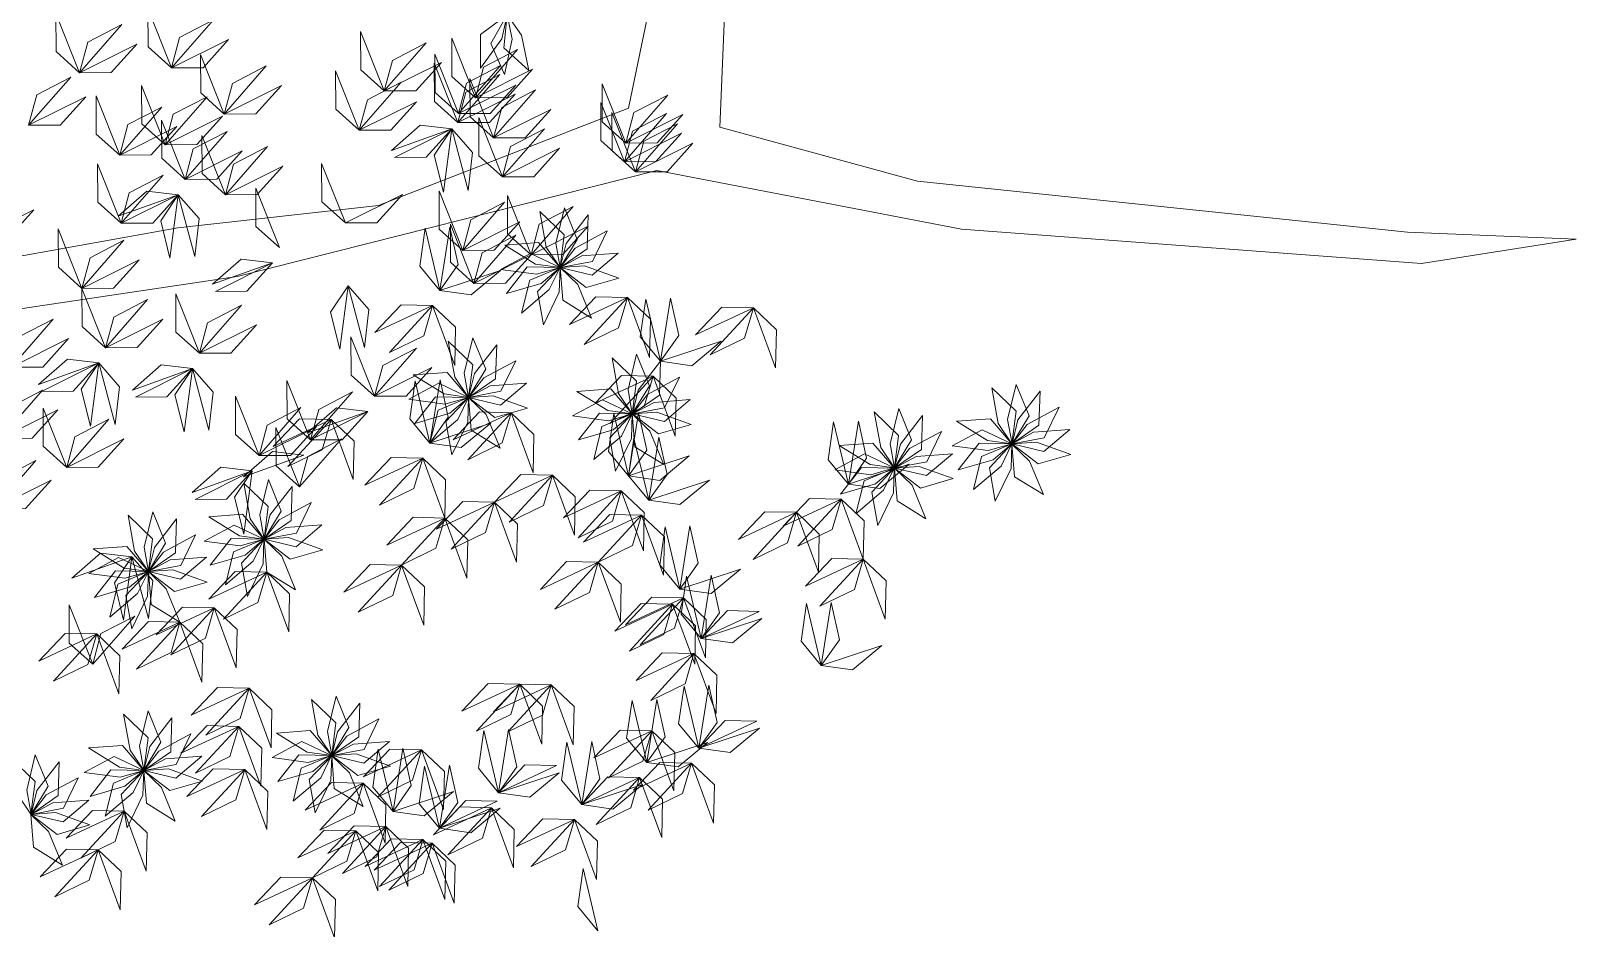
# Model space of a CAD drawing. Header units: inches. Extents: x -422522 to 22891, y -2973 to 414515.
# Drawn here: x 11390.6 to 11535.6, y 10952.1 to 11036.3 of the extents above; entities that cross this region are included whole.
import ezdxf

# ---------------------------------------------------------------- set-up
doc = ezdxf.new("R2010")
doc.units = ezdxf.units.IN
doc.header["$MEASUREMENT"] = 0
doc.layers.add('ARREDAMENTO', color=8, linetype='Continuous', lineweight=18)

msp = doc.modelspace()

# ---------------------------------------------------------------- linework, layer by layer
at = {"layer": 'ARREDAMENTO', "linetype": 'Continuous', "lineweight": 0}
msp.add_lwpolyline([(11379.44, 11008.72), (11409.93, 11013.25), (11449.3, 11023.18), (11477.93, 11017.68), (11521.09, 11014.47), (11535.61, 11016.76), (11519.77, 11017.41), (11473.79, 11022.18), (11455.24, 11027.26), (11456, 11045.99), (11459.77, 11067.48), (11469.42, 11091.62), (11474.62, 11113.05), (11477.92, 11123.02), (11466.54, 11091.74), (11453.89, 11064.84), (11448.45, 11037.64), (11446.65, 11029.06), (11423.19, 11019.92), (11404.35, 11017.81), (11378.18, 11013.11)], dxfattribs=at)
at = {"layer": 'ARREDAMENTO', "lineweight": 0}
for points in [[(11395.13, 11032.37), (11392.93, 11034.35), (11392.91, 11037.94), (11395.13, 11032.37)], [(11403.75, 11032.82), (11401.55, 11034.8), (11401.53, 11038.39), (11403.75, 11032.82)], [(11432.75, 11032.79), (11434.76, 11035.54), (11435.26, 11037.79), (11432.77, 11035.97), (11432.75, 11032.79)], [(11435, 11032.2), (11435.72, 11035.53), (11435.26, 11037.79), (11433.73, 11035.11), (11435, 11032.2)], [(11437.3, 11032.58), (11436.61, 11035.91), (11435.26, 11037.79), (11434.95, 11034.72), (11437.3, 11032.58)], [(11395.13, 11032.37), (11395.89, 11035.23), (11399.08, 11036.89), (11395.13, 11032.37)], [(11403.75, 11032.82), (11404.51, 11035.69), (11407.69, 11037.34), (11403.75, 11032.82)], [(11423.73, 11030.66), (11421.53, 11032.65), (11421.51, 11036.23), (11423.73, 11030.66)], [(11395.13, 11032.37), (11398.1, 11032.38), (11400.5, 11035.05), (11395.13, 11032.37)], [(11403.75, 11032.82), (11406.72, 11032.84), (11409.12, 11035.5), (11403.75, 11032.82)], [(11423.73, 11030.66), (11424.49, 11033.53), (11427.67, 11035.18), (11423.73, 11030.66)], [(11432.29, 11030.03), (11430.08, 11032.01), (11430.07, 11035.6), (11432.29, 11030.03)], [(11432.29, 11030.03), (11433.05, 11032.89), (11436.23, 11034.55), (11432.29, 11030.03)], [(11408.71, 11028.49), (11406.51, 11030.48), (11406.49, 11034.07), (11408.71, 11028.49)], [(11423.73, 11030.66), (11426.7, 11030.68), (11429.1, 11033.34), (11423.73, 11030.66)], [(11430.64, 11027.69), (11428.44, 11029.68), (11428.42, 11033.26), (11430.64, 11027.69)], [(11430.7, 11028.53), (11428.5, 11030.52), (11428.48, 11034.1), (11430.7, 11028.53)], [(11430.7, 11028.53), (11431.46, 11031.4), (11434.64, 11033.05), (11430.7, 11028.53)], [(11390.34, 11027.44), (11391.1, 11030.3), (11394.29, 11031.96), (11390.34, 11027.44)], [(11408.71, 11028.49), (11409.47, 11031.36), (11412.65, 11033.01), (11408.71, 11028.49)], [(11421.38, 11026.97), (11419.18, 11028.95), (11419.16, 11032.54), (11421.38, 11026.97)], [(11430.64, 11027.69), (11431.4, 11030.56), (11434.58, 11032.21), (11430.64, 11027.69)], [(11433.99, 11026.25), (11431.79, 11028.23), (11431.77, 11031.82), (11433.99, 11026.25)], [(11432.29, 11030.03), (11435.25, 11030.04), (11437.65, 11032.71), (11432.29, 11030.03)], [(11398.9, 11024.63), (11396.69, 11026.62), (11396.67, 11030.21), (11398.9, 11024.63)], [(11403.16, 11025.6), (11400.96, 11027.59), (11400.94, 11031.18), (11403.16, 11025.6)], [(11408.71, 11028.49), (11411.68, 11028.51), (11414.08, 11031.17), (11408.71, 11028.49)], [(11421.38, 11026.97), (11422.14, 11029.84), (11425.32, 11031.49), (11421.38, 11026.97)], [(11430.64, 11027.69), (11433.61, 11027.71), (11436.01, 11030.37), (11430.64, 11027.69)], [(11430.7, 11028.53), (11433.67, 11028.55), (11436.07, 11031.21), (11430.7, 11028.53)], [(11433.99, 11026.25), (11434.75, 11029.11), (11437.93, 11030.77), (11433.99, 11026.25)], [(11446.4, 11025.76), (11444.19, 11027.75), (11444.17, 11031.34), (11446.4, 11025.76)], [(11446.4, 11025.76), (11447.15, 11028.63), (11450.34, 11030.28), (11446.4, 11025.76)], [(11390.34, 11027.44), (11393.31, 11027.45), (11395.71, 11030.12), (11390.34, 11027.44)], [(11398.9, 11024.63), (11399.65, 11027.5), (11402.84, 11029.15), (11398.9, 11024.63)], [(11403.16, 11025.6), (11403.92, 11028.47), (11407.1, 11030.12), (11403.16, 11025.6)], [(11421.38, 11026.97), (11424.35, 11026.98), (11426.75, 11029.65), (11421.38, 11026.97)], [(11433.99, 11026.25), (11436.96, 11026.26), (11439.36, 11028.93), (11433.99, 11026.25)], [(11446.27, 11024.02), (11444.06, 11026), (11444.05, 11029.59), (11446.27, 11024.02)], [(11398.9, 11024.63), (11401.86, 11024.65), (11404.26, 11027.32), (11398.9, 11024.63)], [(11405.04, 11022.35), (11402.84, 11024.34), (11402.82, 11027.93), (11405.04, 11022.35)], [(11403.16, 11025.6), (11406.12, 11025.62), (11408.53, 11028.29), (11403.16, 11025.6)], [(11430.06, 11027.1), (11427.11, 11027.44), (11424.41, 11025.08), (11430.06, 11027.1)], [(11434.82, 11022.6), (11432.62, 11024.58), (11432.6, 11028.17), (11434.82, 11022.6)], [(11447.32, 11023.07), (11445.12, 11025.05), (11445.1, 11028.64), (11447.32, 11023.07)], [(11446.27, 11024.02), (11447.03, 11026.88), (11450.21, 11028.54), (11446.27, 11024.02)], [(11446.4, 11025.76), (11449.36, 11025.78), (11451.76, 11028.45), (11446.4, 11025.76)], [(11447.32, 11023.07), (11448.08, 11025.94), (11451.27, 11027.59), (11447.32, 11023.07)], [(11405.04, 11022.35), (11405.8, 11025.22), (11408.98, 11026.87), (11405.04, 11022.35)], [(11408.83, 11020.92), (11406.62, 11022.91), (11406.61, 11026.49), (11408.83, 11020.92)], [(11424.69, 11024.42), (11427.66, 11024.44), (11430.06, 11027.1), (11424.69, 11024.42)], [(11430.06, 11027.1), (11428.41, 11024.64), (11429.28, 11021.16), (11430.06, 11027.1)], [(11430.06, 11027.1), (11432.01, 11024.87), (11431.6, 11021.31), (11430.06, 11027.1)], [(11434.82, 11022.6), (11435.58, 11025.46), (11438.76, 11027.12), (11434.82, 11022.6)], [(11446.27, 11024.02), (11449.23, 11024.03), (11451.63, 11026.7), (11446.27, 11024.02)], [(11405.04, 11022.35), (11408, 11022.37), (11410.4, 11025.03), (11405.04, 11022.35)], [(11408.83, 11020.92), (11409.58, 11023.79), (11412.77, 11025.44), (11408.83, 11020.92)], [(11434.82, 11022.6), (11437.78, 11022.61), (11440.18, 11025.28), (11434.82, 11022.6)], [(11447.32, 11023.07), (11450.29, 11023.08), (11452.69, 11025.75), (11447.32, 11023.07)], [(11399.03, 11018.24), (11396.83, 11020.23), (11396.81, 11023.81), (11399.03, 11018.24)], [(11408.83, 11020.92), (11411.79, 11020.94), (11414.19, 11023.6), (11408.83, 11020.92)], [(11420.08, 11018.27), (11417.87, 11020.25), (11417.85, 11023.84), (11420.08, 11018.27)], [(11399.03, 11018.24), (11399.79, 11021.11), (11402.97, 11022.76), (11399.03, 11018.24)], [(11413.88, 11015.96), (11411.67, 11017.95), (11411.66, 11021.54), (11413.88, 11015.96)], [(11404.39, 11020.92), (11401.45, 11021.26), (11398.75, 11018.9), (11404.39, 11020.92)], [(11399.03, 11018.24), (11401.99, 11018.26), (11404.39, 11020.92), (11399.03, 11018.24)], [(11399.03, 11018.24), (11401.99, 11018.26), (11404.39, 11020.92), (11399.03, 11018.24)], [(11404.39, 11020.92), (11402.75, 11018.46), (11403.61, 11014.98), (11404.39, 11020.92)], [(11404.39, 11020.92), (11406.35, 11018.69), (11405.94, 11015.13), (11404.39, 11020.92)], [(11420.08, 11018.27), (11423.04, 11018.28), (11425.44, 11020.95), (11420.08, 11018.27)], [(11431.09, 11015.7), (11428.89, 11017.68), (11428.87, 11021.27), (11431.09, 11015.7)], [(11431.09, 11015.7), (11431.85, 11018.56), (11435.03, 11020.22), (11431.09, 11015.7)], [(11437.51, 11015.28), (11435.31, 11017.26), (11435.29, 11020.85), (11437.51, 11015.28)], [(11385.46, 11016.81), (11388.43, 11016.82), (11390.83, 11019.49), (11385.46, 11016.81)], [(11437.51, 11015.28), (11438.27, 11018.15), (11441.46, 11019.8), (11437.51, 11015.28)], [(11438.33, 11019.36), (11438.94, 11016.01), (11440.24, 11014.1), (11440.63, 11017.16), (11438.33, 11019.36)], [(11440.64, 11019.68), (11439.83, 11016.37), (11440.24, 11014.1), (11441.84, 11016.73), (11440.64, 11019.68)], [(11442.88, 11019.03), (11440.8, 11016.33), (11440.24, 11014.09), (11442.78, 11015.85), (11442.88, 11019.03)], [(11395.35, 11012.13), (11393.14, 11014.12), (11393.13, 11017.71), (11395.35, 11012.13)], [(11428.95, 11011.94), (11427.06, 11014.23), (11427.57, 11017.78), (11428.95, 11011.94)], [(11428.95, 11011.94), (11430.67, 11014.36), (11429.89, 11017.87), (11428.95, 11011.94)], [(11432.15, 11012.6), (11429.95, 11014.58), (11429.93, 11018.17), (11432.15, 11012.6)], [(11431.09, 11015.7), (11434.05, 11015.71), (11436.45, 11018.38), (11431.09, 11015.7)], [(11432.15, 11012.6), (11432.91, 11015.47), (11436.09, 11017.12), (11432.15, 11012.6)], [(11437.51, 11015.28), (11440.48, 11015.3), (11442.88, 11017.96), (11437.51, 11015.28)], [(11444.66, 11017.53), (11441.66, 11015.91), (11440.24, 11014.09), (11443.27, 11014.66), (11444.66, 11017.53)], [(11395.35, 11012.13), (11396.11, 11015), (11399.29, 11016.65), (11395.35, 11012.13)], [(11435.04, 11016.2), (11437.94, 11014.41), (11440.23, 11014.1), (11438.22, 11016.43), (11435.04, 11016.2)], [(11395.35, 11012.13), (11398.31, 11012.15), (11400.71, 11014.82), (11395.35, 11012.13)], [(11413.23, 11014.53), (11410.29, 11014.87), (11407.59, 11012.51), (11413.23, 11014.53)], [(11407.87, 11011.85), (11410.83, 11011.87), (11413.23, 11014.53), (11407.87, 11011.85)], [(11432.15, 11012.6), (11435.11, 11012.61), (11437.51, 11015.28), (11432.15, 11012.6)], [(11434.63, 11013.91), (11438.01, 11013.45), (11440.23, 11014.09), (11437.44, 11015.41), (11434.63, 11013.91)], [(11445.68, 11015.43), (11442.28, 11015.17), (11440.24, 11014.09), (11443.24, 11013.38), (11445.68, 11015.43)], [(11445.75, 11013.1), (11442.54, 11014.25), (11440.24, 11014.08), (11442.69, 11012.21), (11445.75, 11013.1)], [(11428.95, 11011.94), (11431.89, 11011.53), (11434.65, 11013.82), (11428.95, 11011.94)], [(11435.19, 11011.65), (11438.46, 11012.6), (11440.23, 11014.09), (11437.14, 11014.16), (11435.19, 11011.65)], [(11436.62, 11009.81), (11439.22, 11012.01), (11440.23, 11014.09), (11437.38, 11012.9), (11436.62, 11009.81)], [(11438.67, 11008.71), (11440.15, 11011.78), (11440.23, 11014.08), (11438.11, 11011.84), (11438.67, 11008.71)], [(11443.19, 11009.33), (11441.9, 11012.48), (11440.23, 11014.08), (11440.49, 11011.01), (11443.19, 11009.33)], [(11397.57, 11006.56), (11395.37, 11008.55), (11395.35, 11012.13), (11397.57, 11006.56)], [(11406.37, 11006.04), (11404.17, 11008.02), (11404.15, 11011.61), (11406.37, 11006.04)], [(11420.33, 11012.37), (11418.68, 11009.91), (11419.55, 11006.43), (11420.33, 11012.37)], [(11420.33, 11012.37), (11422.28, 11010.14), (11421.87, 11006.58), (11420.33, 11012.37)], [(11446.56, 11011.28), (11443.59, 11011.34), (11441.12, 11008.74), (11446.56, 11011.28)], [(11397.57, 11006.56), (11398.33, 11009.43), (11401.51, 11011.08), (11397.57, 11006.56)], [(11406.37, 11006.04), (11407.13, 11008.91), (11410.31, 11010.56), (11406.37, 11006.04)], [(11428.27, 11010.53), (11425.31, 11010.6), (11422.84, 11007.99), (11428.27, 11010.53)], [(11428.27, 11010.53), (11427.44, 11007.69), (11424.21, 11006.12), (11428.27, 11010.53)], [(11428.27, 11010.53), (11430.42, 11008.49), (11430.35, 11004.9), (11428.27, 11010.53)], [(11446.56, 11011.28), (11445.72, 11008.43), (11442.5, 11006.86), (11446.56, 11011.28)], [(11446.56, 11011.28), (11448.71, 11009.24), (11448.63, 11005.65), (11446.56, 11011.28)], [(11449.65, 11005.29), (11447.76, 11007.57), (11448.27, 11011.12), (11449.65, 11005.29)], [(11449.65, 11005.29), (11451.37, 11007.71), (11450.59, 11011.21), (11449.65, 11005.29)], [(11458.39, 11010.29), (11455.43, 11010.36), (11452.96, 11007.76), (11458.39, 11010.29)], [(11458.39, 11010.29), (11457.56, 11007.45), (11454.33, 11005.88), (11458.39, 11010.29)], [(11458.39, 11010.29), (11460.54, 11008.25), (11460.46, 11004.67), (11458.39, 11010.29)], [(11388.72, 11004.73), (11389.48, 11007.6), (11392.66, 11009.25), (11388.72, 11004.73)], [(11397.57, 11006.56), (11400.53, 11006.58), (11402.93, 11009.24), (11397.57, 11006.56)], [(11406.37, 11006.04), (11409.33, 11006.05), (11411.73, 11008.72), (11406.37, 11006.04)], [(11388.72, 11004.73), (11391.69, 11004.74), (11394.09, 11007.41), (11388.72, 11004.73)], [(11422.82, 11002.01), (11420.62, 11003.99), (11420.6, 11007.58), (11422.82, 11002.01)], [(11429.74, 11007.17), (11430.35, 11003.81), (11431.64, 11001.9), (11432.03, 11004.96), (11429.74, 11007.17)], [(11432.05, 11007.48), (11431.24, 11004.17), (11431.65, 11001.9), (11433.25, 11004.54), (11432.05, 11007.48)], [(11449.65, 11005.29), (11452.59, 11004.87), (11455.35, 11007.16), (11449.65, 11005.29)], [(11422.82, 11002.01), (11423.58, 11004.88), (11426.76, 11006.53), (11422.82, 11002.01)], [(11434.29, 11006.83), (11432.2, 11004.14), (11431.65, 11001.9), (11434.18, 11003.65), (11434.29, 11006.83)], [(11445.11, 11005.62), (11445.72, 11002.27), (11447.01, 11000.36), (11447.4, 11003.42), (11445.11, 11005.62)], [(11447.42, 11005.94), (11446.61, 11002.63), (11447.01, 11000.36), (11448.62, 11002.99), (11447.42, 11005.94)], [(11396.92, 11005.13), (11393.98, 11005.47), (11391.28, 11003.11), (11396.92, 11005.13)], [(11391.56, 11002.45), (11394.52, 11002.47), (11396.92, 11005.13), (11391.56, 11002.45)], [(11396.92, 11005.13), (11395.28, 11002.67), (11396.15, 10999.19), (11396.92, 11005.13)], [(11396.92, 11005.13), (11398.88, 11002.9), (11398.47, 10999.34), (11396.92, 11005.13)], [(11405.73, 11004.61), (11402.78, 11004.95), (11400.08, 11002.59), (11405.73, 11004.61)], [(11400.36, 11001.93), (11403.32, 11001.94), (11405.73, 11004.61), (11400.36, 11001.93)], [(11405.73, 11004.61), (11404.08, 11002.15), (11404.95, 10998.66), (11405.73, 11004.61)], [(11405.73, 11004.61), (11407.68, 11002.38), (11407.27, 10998.81), (11405.73, 11004.61)], [(11422.82, 11002.01), (11425.79, 11002.02), (11428.19, 11004.69), (11422.82, 11002.01)], [(11426.45, 11004.01), (11429.35, 11002.22), (11431.63, 11001.9), (11429.62, 11004.24), (11426.45, 11004.01)], [(11436.07, 11005.33), (11433.07, 11003.72), (11431.65, 11001.9), (11434.68, 11002.47), (11436.07, 11005.33)], [(11449.65, 11005.29), (11447.57, 11002.59), (11447.02, 11000.35), (11449.55, 11002.11), (11449.65, 11005.29)], [(11416.81, 10997.9), (11414.61, 10999.88), (11414.59, 11003.47), (11416.81, 10997.9)], [(11426.04, 11001.72), (11429.42, 11001.26), (11431.63, 11001.9), (11428.84, 11003.22), (11426.04, 11001.72)], [(11428.02, 10997.61), (11426.13, 10999.89), (11426.64, 11003.45), (11428.02, 10997.61)], [(11428.02, 10997.61), (11429.74, 11000.03), (11428.96, 11003.54), (11428.02, 10997.61)], [(11437.08, 11003.23), (11433.68, 11002.98), (11431.65, 11001.89), (11434.65, 11001.18), (11437.08, 11003.23)], [(11441.82, 11002.46), (11444.72, 11000.67), (11447, 11000.35), (11444.99, 11002.69), (11441.82, 11002.46)], [(11448.97, 11003.88), (11446.01, 11003.94), (11443.54, 11001.34), (11448.97, 11003.88)], [(11448.97, 11003.88), (11448.14, 11001.03), (11444.91, 10999.46), (11448.97, 11003.88)], [(11451.44, 11003.78), (11448.43, 11002.17), (11447.02, 11000.35), (11450.05, 11000.92), (11451.44, 11003.78)], [(11448.97, 11003.88), (11451.12, 11001.84), (11451.05, 10998.25), (11448.97, 11003.88)], [(11480.75, 11002.8), (11481.36, 10999.45), (11482.65, 10997.54), (11483.04, 11000.6), (11480.75, 11002.8)], [(11483.06, 11003.12), (11482.25, 10999.81), (11482.66, 10997.54), (11484.26, 11000.17), (11483.06, 11003.12)], [(11387.71, 10998.05), (11388.47, 11000.92), (11391.65, 11002.57), (11387.71, 10998.05)], [(11411.97, 10996.43), (11409.77, 10998.42), (11409.75, 11002.01), (11411.97, 10996.43)], [(11416.81, 10997.9), (11417.57, 11000.77), (11420.75, 11002.42), (11416.81, 10997.9)], [(11426.6, 10999.45), (11429.87, 11000.41), (11431.63, 11001.89), (11428.55, 11001.96), (11426.6, 10999.45)], [(11428.02, 10997.61), (11430.62, 10999.82), (11431.63, 11001.89), (11428.79, 11000.7), (11428.02, 10997.61)], [(11430.08, 10996.51), (11431.56, 10999.58), (11431.63, 11001.89), (11429.52, 10999.64), (11430.08, 10996.51)], [(11434.6, 10997.13), (11433.3, 11000.29), (11431.64, 11001.88), (11431.89, 10998.81), (11434.6, 10997.13)], [(11437.16, 11000.9), (11433.95, 11002.05), (11431.65, 11001.89), (11434.1, 11000.02), (11437.16, 11000.9)], [(11441.41, 11000.17), (11444.78, 10999.71), (11447, 11000.35), (11444.21, 11001.67), (11441.41, 11000.17)], [(11452.45, 11001.69), (11449.05, 11001.43), (11447.02, 11000.35), (11450.02, 10999.64), (11452.45, 11001.69)], [(11485.3, 11002.47), (11483.21, 10999.78), (11482.66, 10997.54), (11485.19, 10999.29), (11485.3, 11002.47)], [(11387.71, 10998.05), (11390.67, 10998.07), (11393.08, 11000.73), (11387.71, 10998.05)], [(11393.92, 10995.33), (11391.71, 10997.32), (11391.7, 11000.9), (11393.92, 10995.33)], [(11393.92, 10995.33), (11394.67, 10998.2), (11397.86, 10999.85), (11393.92, 10995.33)], [(11411.97, 10996.43), (11412.73, 10999.3), (11415.91, 11000.95), (11411.97, 10996.43)], [(11418.74, 10999.82), (11415.78, 10999.88), (11413.31, 10997.28), (11418.74, 10999.82)], [(11418.74, 10999.82), (11417.91, 10996.97), (11414.68, 10995.4), (11418.74, 10999.82)], [(11422.18, 11000.58), (11419.23, 11000.92), (11416.53, 10998.56), (11422.18, 11000.58)], [(11416.81, 10997.9), (11419.78, 10997.91), (11422.18, 11000.58), (11416.81, 10997.9)], [(11418.74, 10999.82), (11420.89, 10997.78), (11420.81, 10994.19), (11418.74, 10999.82)], [(11435.63, 11000.46), (11432.67, 11000.53), (11430.19, 10997.92), (11435.63, 11000.46)], [(11435.63, 11000.46), (11434.8, 10997.62), (11431.57, 10996.05), (11435.63, 11000.46)], [(11435.63, 11000.46), (11437.78, 10998.42), (11437.7, 10994.83), (11435.63, 11000.46)], [(11441.96, 10997.91), (11445.23, 10998.86), (11447, 11000.35), (11443.92, 11000.42), (11441.96, 10997.91)], [(11443.39, 10996.07), (11445.99, 10998.27), (11447, 11000.34), (11444.15, 10999.15), (11443.39, 10996.07)], [(11446.67, 10994.53), (11444.77, 10996.81), (11445.28, 11000.37), (11446.67, 10994.53)], [(11445.45, 10994.96), (11446.93, 10998.04), (11447, 11000.34), (11444.89, 10998.1), (11445.45, 10994.96)], [(11446.67, 10994.53), (11448.38, 10996.95), (11447.6, 11000.45), (11446.67, 10994.53)], [(11449.96, 10995.59), (11448.67, 10998.74), (11447.01, 11000.34), (11447.26, 10997.26), (11449.96, 10995.59)], [(11452.53, 10999.36), (11449.32, 11000.51), (11447.02, 11000.34), (11449.47, 10998.47), (11452.53, 10999.36)], [(11469.72, 11000.54), (11470.33, 10997.18), (11471.62, 10995.27), (11472.01, 10998.33), (11469.72, 11000.54)], [(11472.03, 11000.85), (11471.22, 10997.54), (11471.62, 10995.27), (11473.23, 10997.91), (11472.03, 11000.85)], [(11474.27, 11000.2), (11472.18, 10997.51), (11471.63, 10995.27), (11474.16, 10997.02), (11474.27, 11000.2)], [(11477.46, 10999.65), (11480.36, 10997.86), (11482.65, 10997.54), (11480.63, 10999.88), (11477.46, 10999.65)], [(11487.08, 11000.97), (11484.08, 10999.35), (11482.66, 10997.53), (11485.69, 10998.11), (11487.08, 11000.97)], [(11411.97, 10996.43), (11414.93, 10996.45), (11417.33, 10999.11), (11411.97, 10996.43)], [(11415.78, 10993.5), (11413.57, 10995.48), (11413.56, 10999.07), (11415.78, 10993.5)], [(11428.02, 10997.61), (11430.96, 10997.19), (11433.72, 10999.48), (11428.02, 10997.61)], [(11467.3, 10993.76), (11465.41, 10996.04), (11465.91, 10999.59), (11467.3, 10993.76)], [(11467.3, 10993.76), (11469.01, 10996.18), (11468.24, 10999.68), (11467.3, 10993.76)], [(11476.05, 10998.7), (11473.05, 10997.09), (11471.63, 10995.27), (11474.66, 10995.84), (11476.05, 10998.7)], [(11477.05, 10997.35), (11480.43, 10996.9), (11482.64, 10997.54), (11479.85, 10998.85), (11477.05, 10997.35)], [(11488.09, 10998.87), (11484.69, 10998.62), (11482.66, 10997.53), (11485.66, 10996.82), (11488.09, 10998.87)], [(11393.92, 10995.33), (11396.88, 10995.35), (11399.28, 10998.01), (11393.92, 10995.33)], [(11416.17, 10996.47), (11413.22, 10996.81), (11410.52, 10994.45), (11416.17, 10996.47)], [(11415.78, 10993.5), (11416.54, 10996.36), (11419.72, 10998.02), (11415.78, 10993.5)], [(11448.56, 10992.25), (11446.67, 10994.53), (11447.17, 10998.08), (11448.56, 10992.25)], [(11448.56, 10992.25), (11450.27, 10994.67), (11449.49, 10998.17), (11448.56, 10992.25)], [(11466.43, 10997.38), (11469.33, 10995.59), (11471.61, 10995.27), (11469.6, 10997.61), (11466.43, 10997.38)], [(11477.61, 10995.09), (11480.88, 10996.05), (11482.64, 10997.53), (11479.56, 10997.6), (11477.61, 10995.09)], [(11479.03, 10993.25), (11481.63, 10995.45), (11482.64, 10997.53), (11479.8, 10996.34), (11479.03, 10993.25)], [(11481.09, 10992.15), (11482.57, 10995.22), (11482.64, 10997.53), (11480.53, 10995.28), (11481.09, 10992.15)], [(11485.61, 10992.77), (11484.31, 10995.92), (11482.65, 10997.52), (11482.9, 10994.45), (11485.61, 10992.77)], [(11488.17, 10996.54), (11484.96, 10997.69), (11482.66, 10997.53), (11485.11, 10995.66), (11488.17, 10996.54)], [(11387.09, 10991.44), (11387.85, 10994.31), (11391.03, 10995.96), (11387.09, 10991.44)], [(11411.32, 10995), (11408.38, 10995.34), (11405.68, 10992.98), (11411.32, 10995)], [(11427.34, 10996.2), (11424.38, 10996.26), (11421.91, 10993.66), (11427.34, 10996.2)], [(11427.34, 10996.2), (11426.51, 10993.35), (11423.28, 10991.79), (11427.34, 10996.2)], [(11427.34, 10996.2), (11429.49, 10994.16), (11429.41, 10990.57), (11427.34, 10996.2)], [(11446.67, 10994.53), (11449.6, 10994.11), (11452.36, 10996.4), (11446.67, 10994.53)], [(11466.02, 10995.09), (11469.4, 10994.63), (11471.61, 10995.27), (11468.82, 10996.59), (11466.02, 10995.09)], [(11466.57, 10992.82), (11469.85, 10993.78), (11471.61, 10995.26), (11468.53, 10995.33), (11466.57, 10992.82)], [(11467.3, 10993.76), (11470.24, 10993.34), (11473, 10995.63), (11467.3, 10993.76)], [(11477.06, 10996.6), (11473.66, 10996.35), (11471.63, 10995.26), (11474.63, 10994.55), (11477.06, 10996.6)], [(11477.14, 10994.27), (11473.93, 10995.42), (11471.63, 10995.26), (11474.08, 10993.39), (11477.14, 10994.27)], [(11387.09, 10991.44), (11390.06, 10991.46), (11392.46, 10994.13), (11387.09, 10991.44)], [(11405.96, 10992.32), (11408.92, 10992.34), (11411.32, 10995), (11405.96, 10992.32)], [(11411.32, 10995), (11409.68, 10992.54), (11410.55, 10989.06), (11411.32, 10995)], [(11412.85, 10994.18), (11412.04, 10990.87), (11412.44, 10988.6), (11414.04, 10991.23), (11412.85, 10994.18)], [(11439.51, 10994.59), (11436.55, 10994.66), (11434.08, 10992.05), (11439.51, 10994.59)], [(11439.51, 10994.59), (11438.68, 10991.75), (11435.45, 10990.18), (11439.51, 10994.59)], [(11439.51, 10994.59), (11441.66, 10992.55), (11441.58, 10988.96), (11439.51, 10994.59)], [(11448.56, 10992.25), (11451.49, 10991.83), (11454.26, 10994.12), (11448.56, 10992.25)], [(11468, 10990.98), (11470.6, 10993.19), (11471.61, 10995.26), (11468.77, 10994.07), (11468, 10990.98)], [(11470.06, 10989.88), (11471.54, 10992.95), (11471.61, 10995.26), (11469.5, 10993.01), (11470.06, 10989.88)], [(11474.58, 10990.5), (11473.28, 10993.66), (11471.62, 10995.26), (11471.87, 10992.18), (11474.58, 10990.5)], [(11410.54, 10993.86), (11411.15, 10990.51), (11412.44, 10988.6), (11412.83, 10991.66), (11410.54, 10993.86)], [(11415.08, 10993.53), (11413, 10990.83), (11412.44, 10988.59), (11414.98, 10990.35), (11415.08, 10993.53)], [(11445.98, 10993.12), (11443.02, 10993.18), (11440.55, 10990.58), (11445.98, 10993.12)], [(11445.98, 10993.12), (11445.15, 10990.27), (11441.92, 10988.7), (11445.98, 10993.12)], [(11445.98, 10993.12), (11448.13, 10991.08), (11448.06, 10987.49), (11445.98, 10993.12)], [(11401.99, 10991.14), (11401.19, 10987.83), (11401.59, 10985.56), (11403.19, 10988.2), (11401.99, 10991.14)], [(11416.86, 10992.02), (11413.86, 10990.41), (11412.45, 10988.59), (11415.48, 10989.16), (11416.86, 10992.02)], [(11434.08, 10992.05), (11431.11, 10992.12), (11428.64, 10989.52), (11434.08, 10992.05)], [(11434.08, 10992.05), (11433.24, 10989.21), (11430.02, 10987.64), (11434.08, 10992.05)], [(11434.08, 10992.05), (11436.23, 10990.01), (11436.15, 10986.43), (11434.08, 10992.05)], [(11462.42, 10991.11), (11459.46, 10991.17), (11456.98, 10988.57), (11462.42, 10991.11)], [(11462.42, 10991.11), (11461.59, 10988.26), (11458.36, 10986.69), (11462.42, 10991.11)], [(11466.62, 10992.34), (11463.65, 10992.41), (11461.18, 10989.81), (11466.62, 10992.34)], [(11462.42, 10991.11), (11464.57, 10989.07), (11464.49, 10985.48), (11462.42, 10991.11)], [(11466.62, 10992.34), (11465.78, 10989.5), (11462.56, 10987.93), (11466.62, 10992.34)], [(11466.62, 10992.34), (11468.77, 10990.3), (11468.69, 10986.72), (11466.62, 10992.34)], [(11399.68, 10990.83), (11400.29, 10987.47), (11401.59, 10985.56), (11401.98, 10988.62), (11399.68, 10990.83)], [(11404.23, 10990.49), (11402.15, 10987.8), (11401.59, 10985.56), (11404.13, 10987.31), (11404.23, 10990.49)], [(11406.83, 10988.41), (11410.21, 10987.95), (11412.43, 10988.59), (11409.64, 10989.91), (11406.83, 10988.41)], [(11407.25, 10990.7), (11410.15, 10988.91), (11412.43, 10988.59), (11410.42, 10990.93), (11407.25, 10990.7)], [(11417.88, 10989.93), (11414.48, 10989.67), (11412.45, 10988.59), (11415.45, 10987.88), (11417.88, 10989.93)], [(11429.41, 10990.57), (11426.45, 10990.64), (11423.98, 10988.03), (11429.41, 10990.57)], [(11429.41, 10990.57), (11428.58, 10987.73), (11425.35, 10986.16), (11429.41, 10990.57)], [(11429.41, 10990.57), (11431.57, 10988.53), (11431.49, 10984.94), (11429.41, 10990.57)], [(11447.88, 10990.84), (11444.91, 10990.9), (11442.44, 10988.3), (11447.88, 10990.84)], [(11447.88, 10990.84), (11447.04, 10987.99), (11443.81, 10986.42), (11447.88, 10990.84)], [(11447.88, 10990.84), (11450.03, 10988.8), (11449.95, 10985.21), (11447.88, 10990.84)], [(11451.49, 10983.91), (11449.6, 10986.19), (11450.1, 10989.74), (11451.49, 10983.91)], [(11451.49, 10983.91), (11453.2, 10986.33), (11452.42, 10989.83), (11451.49, 10983.91)], [(11406.01, 10988.99), (11403.01, 10987.37), (11401.59, 10985.55), (11404.63, 10986.13), (11406.01, 10988.99)], [(11407.39, 10986.15), (11410.66, 10987.1), (11412.43, 10988.59), (11409.34, 10988.66), (11407.39, 10986.15)], [(11408.82, 10984.31), (11411.42, 10986.51), (11412.43, 10988.58), (11409.58, 10987.39), (11408.82, 10984.31)], [(11410.88, 10983.2), (11412.35, 10986.28), (11412.43, 10988.58), (11410.31, 10986.34), (11410.88, 10983.2)], [(11417.95, 10987.6), (11414.74, 10988.75), (11412.44, 10988.58), (11414.9, 10986.71), (11417.95, 10987.6)], [(11415.39, 10983.83), (11414.1, 10986.98), (11412.44, 10988.58), (11412.69, 10985.5), (11415.39, 10983.83)], [(11400.04, 10986.94), (11397.09, 10987.28), (11394.39, 10984.92), (11400.04, 10986.94)], [(11395.98, 10985.37), (11399.36, 10984.92), (11401.58, 10985.56), (11398.79, 10986.88), (11395.98, 10985.37)], [(11396.4, 10987.67), (11399.3, 10985.88), (11401.58, 10985.56), (11399.57, 10987.9), (11396.4, 10987.67)], [(11400.04, 10986.94), (11398.39, 10984.48), (11399.26, 10981), (11400.04, 10986.94)], [(11400.04, 10986.94), (11401.99, 10984.71), (11401.58, 10981.15), (11400.04, 10986.94)], [(11407.03, 10986.89), (11403.63, 10986.64), (11401.59, 10985.55), (11404.6, 10984.84), (11407.03, 10986.89)], [(11468.69, 10986.72), (11465.73, 10986.78), (11463.26, 10984.18), (11468.69, 10986.72)], [(11468.69, 10986.72), (11467.86, 10983.87), (11464.63, 10982.3), (11468.69, 10986.72)], [(11468.69, 10986.72), (11470.84, 10984.68), (11470.76, 10981.09), (11468.69, 10986.72)], [(11396.54, 10983.11), (11399.81, 10984.07), (11401.58, 10985.55), (11398.49, 10985.62), (11396.54, 10983.11)], [(11397.97, 10981.27), (11400.57, 10983.48), (11401.58, 10985.55), (11398.73, 10984.36), (11397.97, 10981.27)], [(11400.02, 10980.17), (11401.5, 10983.24), (11401.58, 10985.55), (11399.46, 10983.3), (11400.02, 10980.17)], [(11407.1, 10984.56), (11403.89, 10985.71), (11401.59, 10985.55), (11404.05, 10983.68), (11407.1, 10984.56)], [(11404.54, 10980.79), (11403.25, 10983.94), (11401.59, 10985.54), (11401.84, 10982.47), (11404.54, 10980.79)], [(11412.69, 10985.5), (11409.73, 10985.57), (11407.26, 10982.97), (11412.69, 10985.5)], [(11412.69, 10985.5), (11411.86, 10982.66), (11408.63, 10981.09), (11412.69, 10985.5)], [(11412.69, 10985.5), (11414.84, 10983.46), (11414.76, 10979.88), (11412.69, 10985.5)], [(11425.35, 10986.16), (11422.39, 10986.22), (11419.92, 10983.62), (11425.35, 10986.16)], [(11425.35, 10986.16), (11424.52, 10983.31), (11421.29, 10981.74), (11425.35, 10986.16)], [(11425.35, 10986.16), (11427.5, 10984.12), (11427.43, 10980.53), (11425.35, 10986.16)], [(11443.81, 10986.42), (11440.85, 10986.49), (11438.38, 10983.88), (11443.81, 10986.42)], [(11443.81, 10986.42), (11442.98, 10983.58), (11439.75, 10982.01), (11443.81, 10986.42)], [(11443.81, 10986.42), (11445.96, 10984.38), (11445.89, 10980.79), (11443.81, 10986.42)], [(11451.49, 10983.91), (11454.42, 10983.49), (11457.18, 10985.78), (11451.49, 10983.91)], [(11453.48, 10979.27), (11455.19, 10981.69), (11454.42, 10985.2), (11453.48, 10979.27)], [(11453.48, 10979.27), (11451.59, 10981.56), (11452.09, 10985.11), (11453.48, 10979.27)], [(11396.36, 10976.85), (11394.16, 10978.84), (11394.14, 10982.42), (11396.36, 10976.85)], [(11450.8, 10982.5), (11447.84, 10982.56), (11445.37, 10979.96), (11450.8, 10982.5)], [(11451.81, 10983.09), (11448.84, 10983.15), (11446.37, 10980.55), (11451.81, 10983.09)], [(11450.8, 10982.5), (11449.97, 10979.65), (11446.74, 10978.08), (11450.8, 10982.5)], [(11451.81, 10983.09), (11450.97, 10980.24), (11447.74, 10978.67), (11451.81, 10983.09)], [(11450.8, 10982.5), (11452.95, 10980.46), (11452.88, 10976.87), (11450.8, 10982.5)], [(11451.81, 10983.09), (11453.96, 10981.05), (11453.88, 10977.46), (11451.81, 10983.09)], [(11464.75, 10976.73), (11462.86, 10979.01), (11463.37, 10982.56), (11464.75, 10976.73)], [(11464.75, 10976.73), (11466.46, 10979.15), (11465.69, 10982.65), (11464.75, 10976.73)], [(11396.36, 10976.85), (11397.12, 10979.72), (11400.31, 10981.37), (11396.36, 10976.85)], [(11404.54, 10980.79), (11401.58, 10980.86), (11399.11, 10978.25), (11404.54, 10980.79)], [(11407.76, 10982.15), (11404.8, 10982.22), (11402.33, 10979.61), (11407.76, 10982.15)], [(11407.76, 10982.15), (11406.93, 10979.31), (11403.7, 10977.74), (11407.76, 10982.15)], [(11407.76, 10982.15), (11409.91, 10980.11), (11409.83, 10976.52), (11407.76, 10982.15)], [(11458.91, 10981.81), (11455.95, 10981.88), (11453.48, 10979.27), (11458.91, 10981.81)], [(11453.48, 10979.27), (11456.41, 10978.86), (11459.18, 10981.15), (11453.48, 10979.27)], [(11396.74, 10979.69), (11393.78, 10979.75), (11391.31, 10977.15), (11396.74, 10979.69)], [(11396.74, 10979.69), (11395.91, 10976.84), (11392.68, 10975.27), (11396.74, 10979.69)], [(11396.74, 10979.69), (11398.89, 10977.65), (11398.81, 10974.06), (11396.74, 10979.69)], [(11404.54, 10980.79), (11403.71, 10977.95), (11400.48, 10976.38), (11404.54, 10980.79)], [(11404.54, 10980.79), (11406.69, 10978.75), (11406.61, 10975.16), (11404.54, 10980.79)], [(11452.8, 10977.86), (11449.83, 10977.93), (11447.36, 10975.32), (11452.8, 10977.86)], [(11464.75, 10976.73), (11467.69, 10976.31), (11470.45, 10978.6), (11464.75, 10976.73)], [(11452.8, 10977.86), (11451.96, 10975.02), (11448.74, 10973.45), (11452.8, 10977.86)], [(11452.8, 10977.86), (11454.95, 10975.82), (11454.87, 10972.23), (11452.8, 10977.86)], [(11436.44, 10974.97), (11433.47, 10975.04), (11431, 10972.43), (11436.44, 10974.97)], [(11411.03, 10974.61), (11408.07, 10974.68), (11405.6, 10972.08), (11411.03, 10974.61)], [(11411.03, 10974.61), (11410.2, 10971.77), (11406.97, 10970.2), (11411.03, 10974.61)], [(11411.03, 10974.61), (11413.18, 10972.57), (11413.11, 10968.99), (11411.03, 10974.61)], [(11419.2, 10973.86), (11418.39, 10970.55), (11418.8, 10968.28), (11420.4, 10970.91), (11419.2, 10973.86)], [(11436.44, 10974.97), (11435.6, 10972.13), (11432.38, 10970.56), (11436.44, 10974.97)], [(11439.4, 10974.91), (11436.44, 10974.97), (11433.97, 10972.37), (11439.4, 10974.91)], [(11439.4, 10974.91), (11438.57, 10972.06), (11435.34, 10970.49), (11439.4, 10974.91)], [(11436.44, 10974.97), (11438.59, 10972.93), (11438.51, 10969.34), (11436.44, 10974.97)], [(11439.4, 10974.91), (11441.55, 10972.87), (11441.47, 10969.28), (11439.4, 10974.91)], [(11453.26, 10968.97), (11451.36, 10971.25), (11451.87, 10974.8), (11453.26, 10968.97)], [(11453.26, 10968.97), (11454.97, 10971.39), (11454.19, 10974.89), (11453.26, 10968.97)], [(11399.25, 10972.15), (11399.86, 10968.8), (11401.15, 10966.89), (11401.55, 10969.95), (11399.25, 10972.15)], [(11401.56, 10972.47), (11400.75, 10969.16), (11401.16, 10966.89), (11402.76, 10969.52), (11401.56, 10972.47)], [(11416.89, 10973.54), (11417.5, 10970.19), (11418.79, 10968.28), (11419.19, 10971.34), (11416.89, 10973.54)], [(11421.44, 10973.21), (11419.35, 10970.52), (11418.8, 10968.28), (11421.34, 10970.03), (11421.44, 10973.21)], [(11448.38, 10967.63), (11446.48, 10969.91), (11446.99, 10973.46), (11448.38, 10967.63)], [(11448.38, 10967.63), (11450.09, 10970.05), (11449.31, 10973.55), (11448.38, 10967.63)], [(11403.8, 10971.82), (11401.72, 10969.12), (11401.16, 10966.88), (11403.7, 10968.64), (11403.8, 10971.82)], [(11410.07, 10971.02), (11407.11, 10971.09), (11404.64, 10968.49), (11410.07, 10971.02)], [(11410.07, 10971.02), (11409.24, 10968.18), (11406.01, 10966.61), (11410.07, 10971.02)], [(11410.07, 10971.02), (11412.22, 10968.98), (11412.15, 10965.4), (11410.07, 10971.02)], [(11423.22, 10971.71), (11420.22, 10970.09), (11418.8, 10968.27), (11421.83, 10968.85), (11423.22, 10971.71)], [(11434.46, 10964.79), (11436.17, 10967.22), (11435.39, 10970.72), (11434.46, 10964.79)], [(11458.69, 10971.51), (11455.73, 10971.57), (11453.26, 10968.97), (11458.69, 10971.51)], [(11453.26, 10968.97), (11456.19, 10968.55), (11458.95, 10970.84), (11453.26, 10968.97)], [(11395.96, 10968.99), (11398.86, 10967.2), (11401.15, 10966.89), (11399.14, 10969.22), (11395.96, 10968.99)], [(11405.58, 10970.32), (11402.58, 10968.7), (11401.16, 10966.88), (11404.19, 10967.45), (11405.58, 10970.32)], [(11413.19, 10968.09), (11416.57, 10967.64), (11418.78, 10968.28), (11416, 10969.59), (11413.19, 10968.09)], [(11413.6, 10970.39), (11416.5, 10968.6), (11418.79, 10968.28), (11416.78, 10970.62), (11413.6, 10970.39)], [(11424.23, 10969.61), (11420.84, 10969.36), (11418.8, 10968.27), (11421.8, 10967.56), (11424.23, 10969.61)], [(11434.46, 10964.79), (11432.57, 10967.08), (11433.07, 10970.63), (11434.46, 10964.79)], [(11442.26, 10963.68), (11440.37, 10965.96), (11440.87, 10969.52), (11442.26, 10963.68)], [(11442.26, 10963.68), (11443.97, 10966.1), (11443.2, 10969.6), (11442.26, 10963.68)], [(11448.84, 10970.59), (11445.88, 10970.66), (11443.41, 10968.05), (11448.84, 10970.59)], [(11448.84, 10970.59), (11448.01, 10967.75), (11444.78, 10966.18), (11448.84, 10970.59)], [(11448.38, 10967.63), (11451.31, 10967.21), (11454.07, 10969.5), (11448.38, 10967.63)], [(11448.84, 10970.59), (11450.99, 10968.55), (11450.92, 10964.96), (11448.84, 10970.59)], [(11388.66, 10968.03), (11389.27, 10964.68), (11390.56, 10962.77), (11390.95, 10965.83), (11388.66, 10968.03)], [(11390.97, 10968.35), (11390.16, 10965.04), (11390.57, 10962.77), (11392.17, 10965.4), (11390.97, 10968.35)], [(11395.55, 10966.7), (11398.93, 10966.24), (11401.15, 10966.88), (11398.36, 10968.2), (11395.55, 10966.7)], [(11406.6, 10968.22), (11403.2, 10967.96), (11401.16, 10966.88), (11404.16, 10966.17), (11406.6, 10968.22)], [(11413.75, 10965.83), (11417.02, 10966.79), (11418.78, 10968.27), (11415.7, 10968.34), (11413.75, 10965.83)], [(11415.18, 10963.99), (11417.78, 10966.19), (11418.78, 10968.27), (11415.94, 10967.08), (11415.18, 10963.99)], [(11417.23, 10962.89), (11418.71, 10965.96), (11418.79, 10968.26), (11416.67, 10966.02), (11417.23, 10962.89)], [(11421.75, 10963.51), (11420.45, 10966.66), (11418.79, 10968.26), (11419.04, 10965.19), (11421.75, 10963.51)], [(11424.31, 10967.28), (11421.1, 10968.43), (11418.8, 10968.27), (11421.25, 10966.4), (11424.31, 10967.28)], [(11427.22, 10968.82), (11424.26, 10968.89), (11421.79, 10966.29), (11427.22, 10968.82)], [(11424.55, 10963.04), (11422.65, 10965.32), (11423.16, 10968.88), (11424.55, 10963.04)], [(11427.22, 10968.82), (11426.39, 10965.98), (11423.16, 10964.41), (11427.22, 10968.82)], [(11424.55, 10963.04), (11426.26, 10965.46), (11425.48, 10968.96), (11424.55, 10963.04)], [(11427.22, 10968.82), (11429.37, 10966.78), (11429.29, 10963.2), (11427.22, 10968.82)], [(11393.21, 10967.7), (11391.12, 10965), (11390.57, 10962.76), (11393.1, 10964.52), (11393.21, 10967.7)], [(11396.11, 10964.44), (11399.38, 10965.39), (11401.14, 10966.88), (11398.06, 10966.95), (11396.11, 10964.44)], [(11397.54, 10962.6), (11400.14, 10964.8), (11401.15, 10966.87), (11398.3, 10965.69), (11397.54, 10962.6)], [(11399.59, 10961.5), (11401.07, 10964.57), (11401.15, 10966.87), (11399.03, 10964.63), (11399.59, 10961.5)], [(11404.11, 10962.12), (11402.82, 10965.27), (11401.15, 10966.87), (11401.41, 10963.8), (11404.11, 10962.12)], [(11406.67, 10965.89), (11403.46, 10967.04), (11401.16, 10966.87), (11403.61, 10965), (11406.67, 10965.89)], [(11410.64, 10966.96), (11407.67, 10967.03), (11405.2, 10964.42), (11410.64, 10966.96)], [(11410.64, 10966.96), (11409.8, 10964.12), (11406.58, 10962.55), (11410.64, 10966.96)], [(11410.64, 10966.96), (11412.79, 10964.92), (11412.71, 10961.33), (11410.64, 10966.96)], [(11428.9, 10961.46), (11427.01, 10963.74), (11427.52, 10967.29), (11428.9, 10961.46)], [(11428.9, 10961.46), (11430.62, 10963.88), (11429.84, 10967.38), (11428.9, 10961.46)], [(11439.89, 10967.33), (11436.93, 10967.4), (11434.46, 10964.79), (11439.89, 10967.33)], [(11434.46, 10964.79), (11437.39, 10964.38), (11440.16, 10966.67), (11434.46, 10964.79)], [(11452.57, 10967.56), (11449.61, 10967.62), (11447.14, 10965.02), (11452.57, 10967.56)], [(11452.57, 10967.56), (11451.74, 10964.71), (11448.51, 10963.14), (11452.57, 10967.56)], [(11452.57, 10967.56), (11454.72, 10965.52), (11454.65, 10961.93), (11452.57, 10967.56)], [(11394.99, 10966.2), (11391.99, 10964.58), (11390.57, 10962.76), (11393.6, 10963.33), (11394.99, 10966.2)], [(11421.74, 10965.68), (11418.78, 10965.75), (11416.31, 10963.14), (11421.74, 10965.68)], [(11421.74, 10965.68), (11420.91, 10962.84), (11417.68, 10961.27), (11421.74, 10965.68)], [(11421.74, 10965.68), (11423.89, 10963.64), (11423.81, 10960.05), (11421.74, 10965.68)], [(11424.55, 10963.04), (11427.48, 10962.62), (11430.24, 10964.91), (11424.55, 10963.04)], [(11447.69, 10966.22), (11444.73, 10966.28), (11442.26, 10963.68), (11447.69, 10966.22)], [(11442.26, 10963.68), (11445.19, 10963.26), (11447.96, 10965.55), (11442.26, 10963.68)], [(11447.69, 10966.22), (11446.86, 10963.37), (11443.63, 10961.8), (11447.69, 10966.22)], [(11447.69, 10966.22), (11449.84, 10964.18), (11449.77, 10960.59), (11447.69, 10966.22)], [(11396, 10964.1), (11392.6, 10963.84), (11390.57, 10962.76), (11393.57, 10962.05), (11396, 10964.1)], [(11433.78, 10963.38), (11430.81, 10963.45), (11428.34, 10960.84), (11433.78, 10963.38)], [(11433.78, 10963.38), (11430.81, 10963.45), (11428.34, 10960.84), (11433.78, 10963.38)], [(11434.34, 10963.99), (11431.37, 10964.06), (11428.9, 10961.46), (11434.34, 10963.99)], [(11393.52, 10958), (11392.22, 10961.15), (11390.56, 10962.75), (11390.81, 10959.68), (11393.52, 10958)], [(11396.08, 10961.77), (11392.87, 10962.92), (11390.57, 10962.75), (11393.02, 10960.88), (11396.08, 10961.77)], [(11399.31, 10963.06), (11396.35, 10963.13), (11393.88, 10960.52), (11399.31, 10963.06)], [(11399.31, 10963.06), (11398.48, 10960.22), (11395.25, 10958.65), (11399.31, 10963.06)], [(11399.31, 10963.06), (11401.46, 10961.02), (11401.38, 10957.43), (11399.31, 10963.06)], [(11428.9, 10961.46), (11431.84, 10961.04), (11434.6, 10963.33), (11428.9, 10961.46)], [(11433.78, 10963.38), (11432.94, 10960.54), (11429.71, 10958.97), (11433.78, 10963.38)], [(11433.78, 10963.38), (11432.94, 10960.54), (11429.71, 10958.97), (11433.78, 10963.38)], [(11433.78, 10963.38), (11435.93, 10961.34), (11435.85, 10957.75), (11433.78, 10963.38)], [(11433.78, 10963.38), (11435.93, 10961.34), (11435.85, 10957.75), (11433.78, 10963.38)], [(11441.58, 10962.27), (11438.61, 10962.33), (11436.14, 10959.73), (11441.58, 10962.27)], [(11441.58, 10962.27), (11440.74, 10959.42), (11437.52, 10957.85), (11441.58, 10962.27)], [(11441.58, 10962.27), (11443.73, 10960.23), (11443.65, 10956.64), (11441.58, 10962.27)], [(11421.05, 10961.22), (11418.08, 10961.29), (11415.61, 10958.68), (11421.05, 10961.22)], [(11421.05, 10961.22), (11420.21, 10958.38), (11416.99, 10956.81), (11421.05, 10961.22)], [(11423.86, 10961.63), (11420.9, 10961.69), (11418.43, 10959.09), (11423.86, 10961.63)], [(11423.86, 10961.63), (11423.03, 10958.78), (11419.8, 10957.21), (11423.86, 10961.63)], [(11421.05, 10961.22), (11423.2, 10959.18), (11423.12, 10955.59), (11421.05, 10961.22)], [(11423.86, 10961.63), (11426.01, 10959.59), (11425.94, 10956), (11423.86, 10961.63)], [(11396.86, 10959.43), (11393.9, 10959.5), (11391.43, 10956.89), (11396.86, 10959.43)], [(11396.86, 10959.43), (11396.03, 10956.59), (11392.8, 10955.02), (11396.86, 10959.43)], [(11396.86, 10959.43), (11399.02, 10957.39), (11398.94, 10953.8), (11396.86, 10959.43)], [(11427.35, 10960.4), (11424.39, 10960.46), (11421.92, 10957.86), (11427.35, 10960.4)], [(11428.22, 10960.04), (11425.26, 10960.11), (11422.79, 10957.51), (11428.22, 10960.04)], [(11427.35, 10960.4), (11426.52, 10957.55), (11423.29, 10955.98), (11427.35, 10960.4)], [(11428.22, 10960.04), (11427.39, 10957.2), (11424.16, 10955.63), (11428.22, 10960.04)], [(11427.35, 10960.4), (11429.5, 10958.36), (11429.42, 10954.77), (11427.35, 10960.4)], [(11428.22, 10960.04), (11430.37, 10958), (11430.29, 10954.42), (11428.22, 10960.04)], [(11443.79, 10951.84), (11441.9, 10954.12), (11442.41, 10957.68), (11443.79, 10951.84)], [(11416.99, 10956.81), (11414.02, 10956.87), (11411.55, 10954.27), (11416.99, 10956.81)], [(11416.99, 10956.81), (11416.15, 10953.96), (11412.92, 10952.39), (11416.99, 10956.81)], [(11416.99, 10956.81), (11419.14, 10954.77), (11419.06, 10951.18), (11416.99, 10956.81)]]:
    msp.add_lwpolyline(points, dxfattribs=at)

doc.saveas('drawing.dxf')
